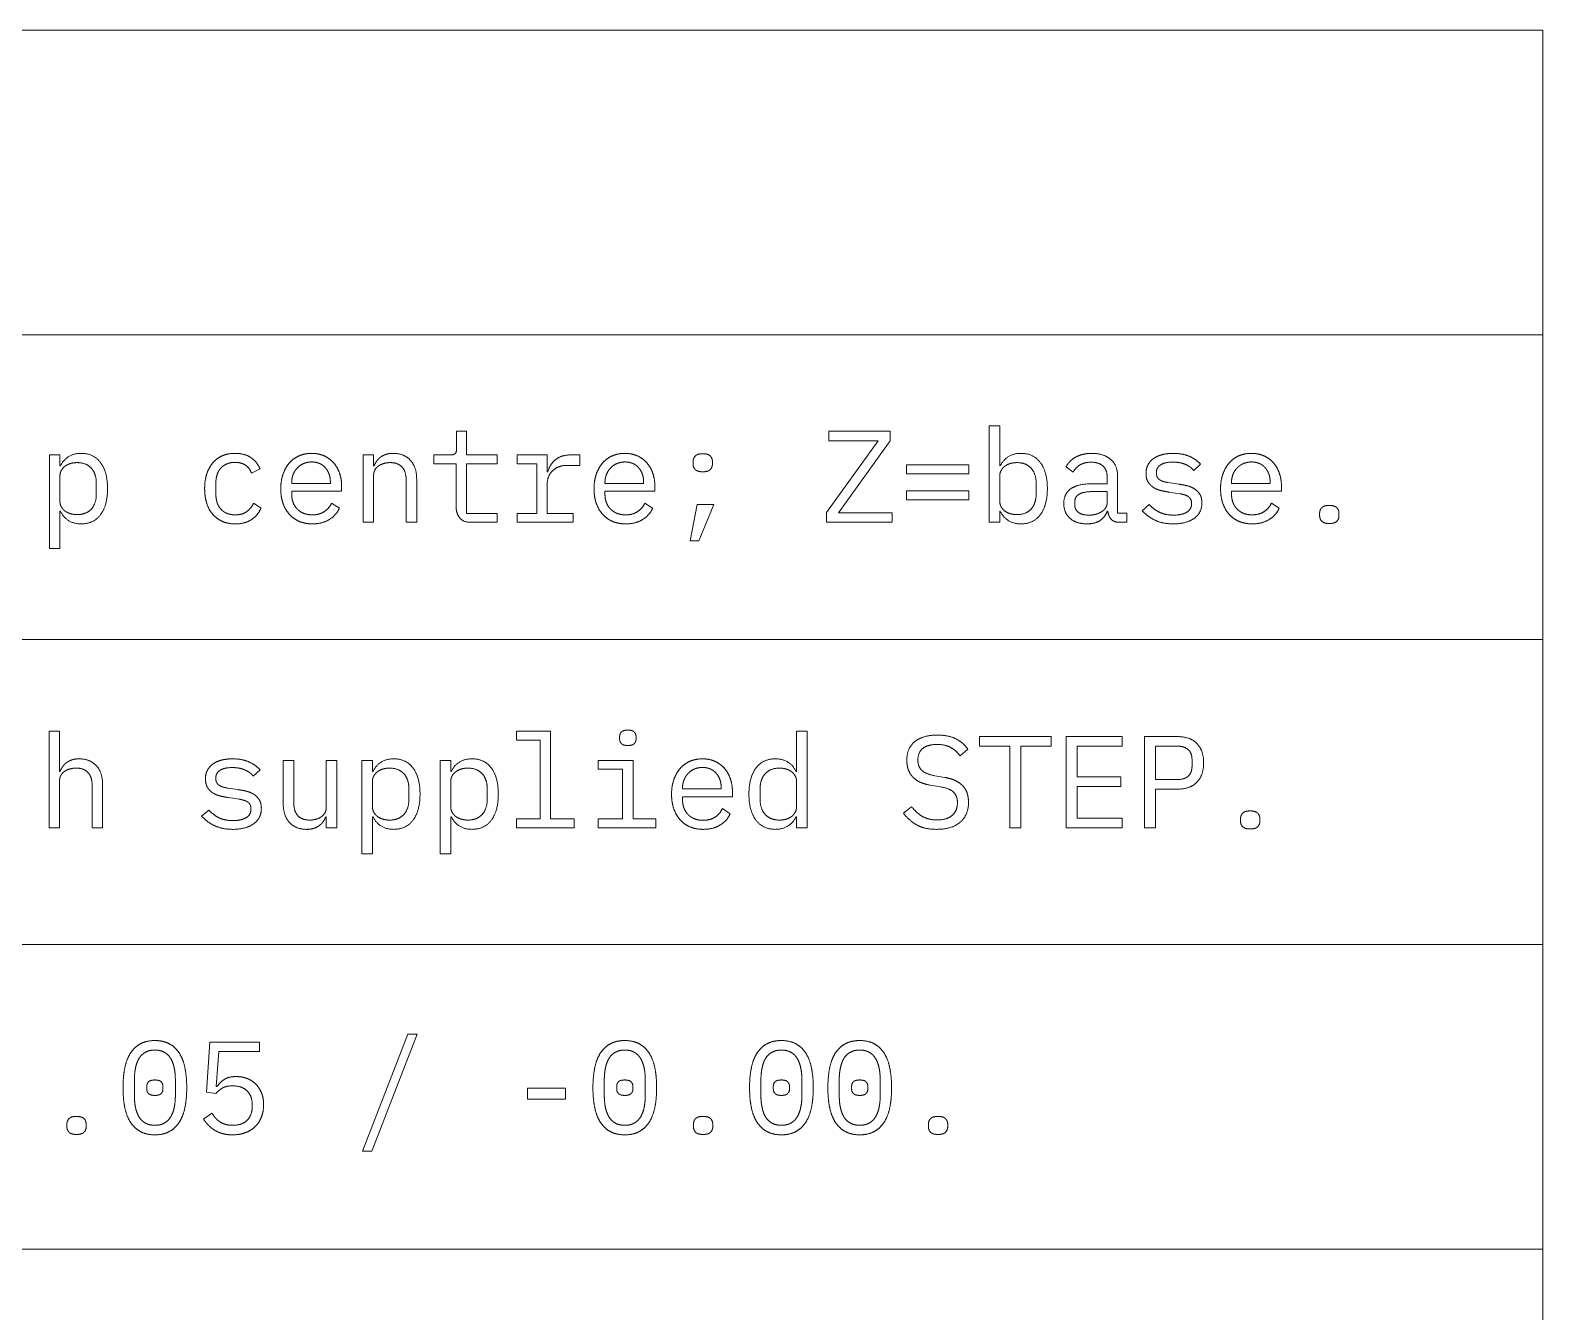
# Model space of a CAD drawing. Header units: millimetres. Extents: x 25 to 584, y 11 to 410.
# Drawn here: x 531.99 to 566.75, y 105.91 to 135.35 of the extents above; entities that cross this region are included whole.
import ezdxf

# ---------------------------------------------------------------- set-up
doc = ezdxf.new("R2010")
doc.units = ezdxf.units.MM
doc.layers.add('dims', color=7, linetype='Continuous', lineweight=5)

msp = doc.modelspace()

# ---------------------------------------------------------------- linework, layer by layer
at = {"layer": 'dims'}
for p, q in [((432.22, 135.35), (566.75, 135.35)), ((566.75, 30.35), (566.75, 135.35)), ((432.22, 128.35), (566.75, 128.35)), ((554.029, 126.266), (554.029, 124.046)), ((554.269, 126.266), (554.029, 126.266)), ((554.269, 125.342), (554.269, 126.266)), ((541.786, 126.14), (541.786, 125.735)), ((542.017, 126.14), (541.786, 126.14)), ((542.017, 125.594), (542.017, 126.14)), ((551.474, 125.921), (550.289, 124.271)), ((550.339, 126.14), (550.339, 125.921)), ((551.749, 126.14), (550.339, 126.14)), ((550.339, 125.921), (551.474, 125.921)), ((550.561, 124.265), (551.749, 125.915)), ((551.749, 125.915), (551.749, 126.14)), ((532.429, 125.594), (532.429, 123.446)), ((532.669, 125.594), (532.429, 125.594)), ((532.669, 125.342), (532.669, 125.594)), ((539.639, 125.594), (539.639, 124.046)), ((539.879, 125.594), (539.639, 125.594)), ((539.879, 125.342), (539.879, 125.594)), ((541.261, 125.594), (541.261, 125.39)), ((541.645, 125.594), (541.261, 125.594)), ((542.722, 125.594), (542.017, 125.594)), ((542.722, 125.39), (542.722, 125.594)), ((543.175, 125.594), (543.175, 125.39)), ((543.869, 125.594), (543.175, 125.594)), ((543.869, 125.204), (543.869, 125.594)), ((544.621, 125.594), (544.405, 125.594)), ((544.621, 125.354), (544.621, 125.594)), ((532.681, 125.342), (532.669, 125.342)), ((537.076, 125.171), (537.269, 125.273)), ((539.89, 125.342), (539.879, 125.342)), ((541.261, 125.39), (541.777, 125.39)), ((541.777, 125.39), (541.777, 124.4)), ((542.017, 125.39), (542.722, 125.39)), ((542.017, 124.25), (542.017, 125.39)), ((543.175, 125.39), (543.629, 125.39)), ((543.629, 125.39), (543.629, 124.25)), ((543.884, 125.204), (543.869, 125.204)), ((544.33, 125.354), (544.621, 125.354)), ((547.222, 125.441), (547.222, 125.387)), ((547.666, 125.387), (547.666, 125.441)), ((552.13, 125.366), (552.13, 125.162)), ((553.559, 125.366), (552.13, 125.366)), ((552.13, 125.162), (553.559, 125.162)), ((553.559, 125.162), (553.559, 125.366)), ((554.281, 125.342), (554.269, 125.342)), ((555.794, 125.318), (555.955, 125.198)), ((558.73, 125.234), (558.886, 125.381)), ((532.669, 124.541), (532.669, 125.099)), ((533.506, 124.952), (533.506, 124.688)), ((536.254, 124.688), (536.254, 124.952)), ((537.997, 124.94), (537.997, 124.961)), ((538.885, 124.94), (537.997, 124.94)), ((538.885, 124.973), (538.885, 124.94)), ((539.144, 124.76), (539.144, 124.874)), ((539.879, 124.046), (539.879, 125.12)), ((540.629, 124.997), (540.629, 124.046)), ((540.869, 124.046), (540.869, 125.039)), ((543.869, 124.25), (543.869, 124.919)), ((545.197, 124.94), (545.197, 124.961)), ((546.085, 124.94), (545.197, 124.94)), ((546.085, 124.973), (546.085, 124.94)), ((546.344, 124.76), (546.344, 124.874)), ((554.269, 124.541), (554.269, 125.099)), ((555.106, 124.952), (555.106, 124.688)), ((556.739, 124.931), (556.409, 124.931)), ((556.739, 125.084), (556.739, 124.931)), ((556.979, 124.256), (556.979, 125.108)), ((558.385, 124.922), (558.142, 124.958)), ((559.597, 124.94), (559.597, 124.961)), ((560.485, 124.94), (559.597, 124.94)), ((560.485, 124.973), (560.485, 124.94)), ((560.744, 124.76), (560.744, 124.874)), ((537.292, 124.37), (537.121, 124.487)), ((537.997, 124.76), (539.144, 124.76)), ((537.997, 124.688), (537.997, 124.76)), ((539.092, 124.367), (538.915, 124.487)), ((545.197, 124.76), (546.344, 124.76)), ((545.197, 124.688), (545.197, 124.76)), ((546.292, 124.367), (546.115, 124.487)), ((547.315, 124.454), (547.156, 123.623)), ((547.702, 124.454), (547.315, 124.454)), ((547.357, 123.623), (547.702, 124.454)), ((552.13, 124.766), (552.13, 124.562)), ((553.559, 124.766), (552.13, 124.766)), ((552.13, 124.562), (553.559, 124.562)), ((553.559, 124.562), (553.559, 124.766)), ((555.994, 124.454), (555.994, 124.517)), ((556.409, 124.751), (556.739, 124.751)), ((556.739, 124.751), (556.739, 124.496)), ((557.707, 124.454), (557.545, 124.313)), ((558.164, 124.739), (558.406, 124.703)), ((559.597, 124.76), (560.744, 124.76)), ((559.597, 124.688), (559.597, 124.76)), ((560.692, 124.367), (560.515, 124.487)), ((532.669, 124.298), (532.681, 124.298)), ((532.669, 123.446), (532.669, 124.298)), ((542.722, 124.25), (542.017, 124.25)), ((542.722, 124.046), (542.722, 124.25)), ((543.175, 124.25), (543.175, 124.046)), ((543.629, 124.25), (543.175, 124.25)), ((544.469, 124.25), (543.869, 124.25)), ((544.469, 124.046), (544.469, 124.25)), ((550.289, 124.271), (550.289, 124.046)), ((551.8, 124.265), (550.561, 124.265)), ((551.8, 124.046), (551.8, 124.265)), ((554.269, 124.298), (554.281, 124.298)), ((554.269, 124.046), (554.269, 124.298)), ((556.739, 124.298), (556.754, 124.298)), ((557.194, 124.256), (556.979, 124.256)), ((557.194, 124.046), (557.194, 124.256)), ((561.622, 124.253), (561.622, 124.199)), ((562.066, 124.199), (562.066, 124.253)), ((539.639, 124.046), (539.879, 124.046)), ((540.629, 124.046), (540.869, 124.046)), ((542.119, 124.046), (542.722, 124.046)), ((543.175, 124.046), (544.469, 124.046)), ((550.289, 124.046), (551.8, 124.046)), ((554.029, 124.046), (554.269, 124.046)), ((557.029, 124.046), (557.194, 124.046)), ((532.429, 123.446), (532.669, 123.446)), ((547.156, 123.623), (547.357, 123.623)), ((432.22, 121.35), (566.75, 121.35)), ((532.421, 119.248), (532.421, 117.028)), ((532.661, 119.248), (532.421, 119.248)), ((532.661, 118.324), (532.661, 119.248)), ((543.166, 119.248), (543.166, 119.044)), ((543.946, 119.248), (543.166, 119.248)), ((543.946, 117.232), (543.946, 119.248)), ((549.601, 119.248), (549.601, 118.324)), ((549.841, 119.248), (549.601, 119.248)), ((549.841, 117.028), (549.841, 119.248)), ((543.166, 119.044), (543.706, 119.044)), ((543.706, 119.044), (543.706, 117.232)), ((545.534, 119.119), (545.534, 119.071)), ((545.911, 119.071), (545.911, 119.119)), ((553.801, 119.122), (553.801, 118.903)), ((555.451, 119.122), (553.801, 119.122)), ((553.801, 118.903), (554.501, 118.903)), ((554.501, 118.903), (554.501, 117.028)), ((554.752, 118.903), (555.451, 118.903)), ((554.752, 117.028), (554.752, 118.903)), ((555.451, 118.903), (555.451, 119.122)), ((555.796, 119.122), (555.796, 117.028)), ((557.086, 119.122), (555.796, 119.122)), ((556.049, 118.903), (557.086, 118.903)), ((556.049, 118.198), (556.049, 118.903)), ((557.086, 118.903), (557.086, 119.122)), ((557.596, 119.122), (557.596, 117.028)), ((558.359, 119.122), (557.596, 119.122)), ((557.849, 118.135), (557.849, 118.903)), ((557.849, 118.903), (558.352, 118.903)), ((537.802, 118.576), (537.802, 117.583)), ((538.042, 118.576), (537.802, 118.576)), ((538.042, 117.625), (538.042, 118.576)), ((538.792, 118.576), (538.792, 117.502)), ((539.032, 118.576), (538.792, 118.576)), ((539.032, 117.028), (539.032, 118.576)), ((539.611, 118.576), (539.611, 116.428)), ((539.851, 118.576), (539.611, 118.576)), ((539.851, 118.324), (539.851, 118.576)), ((541.411, 118.576), (541.411, 116.428)), ((541.651, 118.576), (541.411, 118.576)), ((541.651, 118.324), (541.651, 118.576)), ((545.044, 118.576), (545.044, 118.372)), ((545.842, 118.576), (545.044, 118.576)), ((545.842, 117.232), (545.842, 118.576)), ((553.357, 118.684), (553.534, 118.837)), ((558.689, 118.597), (558.689, 118.441)), ((532.672, 118.324), (532.661, 118.324)), ((537.112, 118.216), (537.269, 118.363)), ((539.864, 118.324), (539.851, 118.324)), ((541.664, 118.324), (541.651, 118.324)), ((545.044, 118.372), (545.602, 118.372)), ((545.602, 118.372), (545.602, 117.232)), ((549.601, 118.324), (549.589, 118.324)), ((553.006, 118.186), (552.781, 118.225)), ((557.051, 118.198), (556.049, 118.198)), ((557.051, 117.979), (557.051, 118.198)), ((532.661, 117.028), (532.661, 118.102)), ((533.411, 117.979), (533.411, 117.028)), ((533.651, 117.028), (533.651, 118.021)), ((536.767, 117.904), (536.524, 117.94)), ((539.851, 117.523), (539.851, 118.081)), ((540.689, 117.934), (540.689, 117.67)), ((541.651, 117.523), (541.651, 118.081)), ((542.489, 117.934), (542.489, 117.67)), ((546.979, 117.922), (546.979, 117.943)), ((547.867, 117.922), (546.979, 117.922)), ((547.867, 117.955), (547.867, 117.922)), ((548.126, 117.742), (548.126, 117.856)), ((548.764, 117.67), (548.764, 117.934)), ((549.601, 118.081), (549.601, 117.523)), ((552.674, 118.006), (552.907, 117.967)), ((556.049, 117.979), (557.051, 117.979)), ((556.049, 117.247), (556.049, 117.979)), ((558.352, 118.135), (557.849, 118.135)), ((557.849, 117.916), (558.359, 117.916)), ((557.849, 117.028), (557.849, 117.916)), ((536.546, 117.721), (536.789, 117.685)), ((546.979, 117.742), (548.126, 117.742)), ((546.979, 117.67), (546.979, 117.742)), ((552.244, 117.511), (552.061, 117.361)), ((536.089, 117.436), (535.927, 117.295)), ((538.781, 117.28), (538.792, 117.28)), ((538.792, 117.28), (538.792, 117.028)), ((539.851, 117.28), (539.864, 117.28)), ((539.851, 116.428), (539.851, 117.28)), ((541.651, 117.28), (541.664, 117.28)), ((541.651, 116.428), (541.651, 117.28)), ((543.166, 117.232), (543.166, 117.028)), ((543.706, 117.232), (543.166, 117.232)), ((544.486, 117.232), (543.946, 117.232)), ((544.486, 117.028), (544.486, 117.232)), ((545.044, 117.232), (545.044, 117.028)), ((545.602, 117.232), (545.044, 117.232)), ((546.364, 117.232), (545.842, 117.232)), ((546.364, 117.028), (546.364, 117.232)), ((548.074, 117.349), (547.897, 117.469)), ((549.589, 117.28), (549.601, 117.28)), ((549.601, 117.28), (549.601, 117.028)), ((557.086, 117.247), (556.049, 117.247)), ((557.086, 117.028), (557.086, 117.247)), ((559.804, 117.235), (559.804, 117.181)), ((560.249, 117.181), (560.249, 117.235)), ((532.421, 117.028), (532.661, 117.028)), ((533.411, 117.028), (533.651, 117.028)), ((538.792, 117.028), (539.032, 117.028)), ((543.166, 117.028), (544.486, 117.028)), ((545.044, 117.028), (546.364, 117.028)), ((549.601, 117.028), (549.841, 117.028)), ((554.501, 117.028), (554.752, 117.028)), ((555.796, 117.028), (557.086, 117.028)), ((557.596, 117.028), (557.849, 117.028)), ((539.611, 116.428), (539.851, 116.428)), ((541.411, 116.428), (541.651, 116.428)), ((432.22, 114.35), (566.75, 114.35)), ((540.666, 112.29), (539.622, 109.596)), ((539.838, 109.596), (540.882, 112.29)), ((540.882, 112.29), (540.666, 112.29)), ((536.115, 112.104), (536.04, 110.952)), ((537.255, 112.104), (536.115, 112.104)), ((537.255, 111.885), (537.255, 112.104)), ((536.259, 111.084), (536.319, 111.885)), ((536.319, 111.885), (537.255, 111.885)), ((534.381, 110.886), (534.381, 111.228)), ((534.666, 111.09), (534.666, 111.024)), ((535.038, 111.024), (535.038, 111.09)), ((535.323, 111.228), (535.323, 110.886)), ((536.04, 110.952), (536.253, 110.922)), ((536.28, 111.084), (536.259, 111.084)), ((543.417, 111.048), (543.417, 110.796)), ((544.287, 111.048), (543.417, 111.048)), ((544.287, 110.796), (544.287, 111.048)), ((545.181, 110.886), (545.181, 111.228)), ((545.466, 111.09), (545.466, 111.024)), ((545.838, 111.024), (545.838, 111.09)), ((546.123, 111.228), (546.123, 110.886)), ((548.781, 110.886), (548.781, 111.228)), ((549.066, 111.09), (549.066, 111.024)), ((549.438, 111.024), (549.438, 111.09)), ((549.723, 111.228), (549.723, 110.886)), ((550.581, 110.886), (550.581, 111.228)), ((550.866, 111.09), (550.866, 111.024)), ((551.238, 111.024), (551.238, 111.09)), ((551.523, 111.228), (551.523, 110.886)), ((537.09, 110.658), (537.09, 110.634)), ((543.417, 110.796), (544.287, 110.796)), ((532.83, 110.217), (532.83, 110.163)), ((533.274, 110.163), (533.274, 110.217)), ((536.16, 110.475), (535.971, 110.331)), ((547.23, 110.217), (547.23, 110.163)), ((547.674, 110.163), (547.674, 110.217)), ((552.63, 110.217), (552.63, 110.163)), ((553.074, 110.163), (553.074, 110.217)), ((539.622, 109.596), (539.838, 109.596)), ((432.22, 107.35), (566.75, 107.35))]:
    msp.add_line(p, q, dxfattribs=at)
for points in [[(532.681, 125.342), (532.831, 125.63), (533.159, 125.63)], [(533.159, 125.63), (533.444, 125.63), (533.604, 125.417)], [(536.182, 125.409), (536.272, 125.516), (536.401, 125.573)], [(536.401, 125.573), (536.53, 125.63), (536.695, 125.63)], [(536.695, 125.63), (536.92, 125.63), (537.061, 125.531)], [(537.061, 125.531), (537.202, 125.432), (537.269, 125.273)], [(537.943, 125.409), (538.036, 125.516), (538.167, 125.573)], [(538.167, 125.573), (538.297, 125.63), (538.456, 125.63)], [(538.456, 125.63), (538.612, 125.63), (538.74, 125.573)], [(538.74, 125.573), (538.867, 125.516), (538.957, 125.415)], [(539.95, 125.451), (539.986, 125.504), (540.039, 125.543)], [(540.039, 125.543), (540.091, 125.582), (540.163, 125.606)], [(540.163, 125.606), (540.235, 125.63), (540.331, 125.63)], [(540.331, 125.63), (540.574, 125.63), (540.721, 125.475)], [(541.645, 125.594), (541.724, 125.594), (541.755, 125.625)], [(541.755, 125.625), (541.786, 125.657), (541.786, 125.735)], [(544.065, 125.49), (544.199, 125.594), (544.405, 125.594)], [(545.143, 125.409), (545.236, 125.516), (545.367, 125.573)], [(545.367, 125.573), (545.497, 125.63), (545.656, 125.63)], [(545.656, 125.63), (545.812, 125.63), (545.94, 125.573)], [(545.94, 125.573), (546.067, 125.516), (546.157, 125.415)], [(547.222, 125.441), (547.222, 125.519), (547.272, 125.57)], [(547.272, 125.57), (547.321, 125.621), (547.444, 125.621)], [(547.444, 125.621), (547.567, 125.621), (547.617, 125.57)], [(547.617, 125.57), (547.666, 125.519), (547.666, 125.441)], [(554.281, 125.342), (554.431, 125.63), (554.759, 125.63)], [(554.759, 125.63), (555.044, 125.63), (555.204, 125.417)], [(555.874, 125.435), (555.925, 125.492), (556, 125.535)], [(556, 125.535), (556.075, 125.579), (556.171, 125.604)], [(556.171, 125.604), (556.267, 125.63), (556.384, 125.63)], [(556.384, 125.63), (556.657, 125.63), (556.818, 125.492)], [(556.818, 125.492), (556.979, 125.354), (556.979, 125.108)], [(557.679, 125.37), (557.725, 125.456), (557.809, 125.514)], [(557.809, 125.514), (557.894, 125.573), (558.007, 125.601)], [(558.007, 125.601), (558.121, 125.63), (558.256, 125.63)], [(558.256, 125.63), (558.466, 125.63), (558.621, 125.564)], [(558.621, 125.564), (558.775, 125.498), (558.886, 125.381)], [(559.543, 125.409), (559.636, 125.516), (559.767, 125.573)], [(559.767, 125.573), (559.897, 125.63), (560.056, 125.63)], [(560.056, 125.63), (560.212, 125.63), (560.34, 125.573)], [(560.34, 125.573), (560.467, 125.516), (560.557, 125.415)], [(532.701, 125.235), (532.669, 125.177), (532.669, 125.099)], [(532.786, 125.334), (532.732, 125.294), (532.701, 125.235)], [(532.912, 125.396), (532.84, 125.375), (532.786, 125.334)], [(533.065, 125.417), (532.984, 125.417), (532.912, 125.396)], [(533.391, 125.289), (533.275, 125.417), (533.065, 125.417)], [(533.506, 124.952), (533.506, 125.162), (533.391, 125.289)], [(533.604, 125.417), (533.764, 125.204), (533.764, 124.82)], [(535.996, 124.82), (535.996, 125.003), (536.044, 125.153)], [(536.044, 125.153), (536.092, 125.303), (536.182, 125.409)], [(536.368, 125.291), (536.311, 125.228), (536.283, 125.141)], [(536.508, 125.388), (536.425, 125.354), (536.368, 125.291)], [(536.695, 125.423), (536.59, 125.423), (536.508, 125.388)], [(536.937, 125.357), (536.839, 125.423), (536.695, 125.423)], [(537.076, 125.171), (537.034, 125.291), (536.937, 125.357)], [(537.745, 124.817), (537.745, 125.003), (537.798, 125.153)], [(537.798, 125.153), (537.85, 125.303), (537.943, 125.409)], [(538.032, 125.148), (537.997, 125.063), (537.997, 124.961)], [(538.128, 125.297), (538.066, 125.234), (538.032, 125.148)], [(538.273, 125.396), (538.189, 125.36), (538.128, 125.297)], [(538.456, 125.432), (538.357, 125.432), (538.273, 125.396)], [(538.632, 125.399), (538.552, 125.432), (538.456, 125.432)], [(538.767, 125.304), (538.711, 125.366), (538.632, 125.399)], [(538.854, 125.159), (538.822, 125.243), (538.767, 125.304)], [(538.885, 124.973), (538.885, 125.075), (538.854, 125.159)], [(538.957, 125.415), (539.047, 125.315), (539.095, 125.177)], [(539.095, 125.177), (539.144, 125.039), (539.144, 124.874)], [(539.911, 125.252), (539.879, 125.195), (539.879, 125.12)], [(539.89, 125.342), (539.914, 125.399), (539.95, 125.451)], [(539.998, 125.345), (539.944, 125.309), (539.911, 125.252)], [(540.121, 125.399), (540.052, 125.381), (539.998, 125.345)], [(540.262, 125.417), (540.19, 125.417), (540.121, 125.399)], [(540.535, 125.313), (540.442, 125.417), (540.262, 125.417)], [(540.629, 124.997), (540.629, 125.21), (540.535, 125.313)], [(540.721, 125.475), (540.869, 125.321), (540.869, 125.039)], [(543.996, 125.234), (543.869, 125.114), (543.869, 124.919)], [(543.884, 125.204), (543.931, 125.387), (544.065, 125.49)], [(544.33, 125.354), (544.124, 125.354), (543.996, 125.234)], [(544.945, 124.817), (544.945, 125.003), (544.998, 125.153)], [(544.998, 125.153), (545.05, 125.303), (545.143, 125.409)], [(545.232, 125.148), (545.197, 125.063), (545.197, 124.961)], [(545.328, 125.297), (545.266, 125.234), (545.232, 125.148)], [(545.473, 125.396), (545.389, 125.36), (545.328, 125.297)], [(545.656, 125.432), (545.557, 125.432), (545.473, 125.396)], [(545.832, 125.399), (545.752, 125.432), (545.656, 125.432)], [(545.967, 125.304), (545.911, 125.366), (545.832, 125.399)], [(546.054, 125.159), (546.022, 125.243), (545.967, 125.304)], [(546.085, 124.973), (546.085, 125.075), (546.054, 125.159)], [(546.157, 125.415), (546.247, 125.315), (546.295, 125.177)], [(546.295, 125.177), (546.344, 125.039), (546.344, 124.874)], [(547.272, 125.258), (547.222, 125.309), (547.222, 125.387)], [(547.444, 125.207), (547.321, 125.207), (547.272, 125.258)], [(547.617, 125.258), (547.567, 125.207), (547.444, 125.207)], [(547.666, 125.387), (547.666, 125.309), (547.617, 125.258)], [(554.301, 125.235), (554.269, 125.177), (554.269, 125.099)], [(554.386, 125.334), (554.332, 125.294), (554.301, 125.235)], [(554.512, 125.396), (554.44, 125.375), (554.386, 125.334)], [(554.665, 125.417), (554.584, 125.417), (554.512, 125.396)], [(554.991, 125.289), (554.875, 125.417), (554.665, 125.417)], [(555.106, 124.952), (555.106, 125.162), (554.991, 125.289)], [(555.204, 125.417), (555.364, 125.204), (555.364, 124.82)], [(555.794, 125.318), (555.824, 125.378), (555.874, 125.435)], [(556.114, 125.364), (556.015, 125.303), (555.955, 125.198)], [(556.369, 125.426), (556.214, 125.426), (556.114, 125.364)], [(556.642, 125.34), (556.546, 125.426), (556.369, 125.426)], [(556.739, 125.084), (556.739, 125.255), (556.642, 125.34)], [(557.632, 125.168), (557.632, 125.285), (557.679, 125.37)], [(557.685, 124.964), (557.632, 125.042), (557.632, 125.168)], [(557.967, 125.366), (557.869, 125.303), (557.869, 125.183)], [(557.869, 125.183), (557.869, 125.123), (557.892, 125.082)], [(558.247, 125.429), (558.064, 125.429), (557.967, 125.366)], [(558.427, 125.411), (558.349, 125.429), (558.247, 125.429)], [(558.564, 125.364), (558.505, 125.393), (558.427, 125.411)], [(558.663, 125.301), (558.622, 125.336), (558.564, 125.364)], [(558.73, 125.234), (558.704, 125.267), (558.663, 125.301)], [(559.345, 124.817), (559.345, 125.003), (559.398, 125.153)], [(559.398, 125.153), (559.45, 125.303), (559.543, 125.409)], [(559.632, 125.148), (559.597, 125.063), (559.597, 124.961)], [(559.728, 125.297), (559.666, 125.234), (559.632, 125.148)], [(559.873, 125.396), (559.789, 125.36), (559.728, 125.297)], [(560.056, 125.432), (559.957, 125.432), (559.873, 125.396)], [(560.232, 125.399), (560.152, 125.432), (560.056, 125.432)], [(560.367, 125.304), (560.311, 125.366), (560.232, 125.399)], [(560.454, 125.159), (560.422, 125.243), (560.367, 125.304)], [(560.485, 124.973), (560.485, 125.075), (560.454, 125.159)], [(560.557, 125.415), (560.647, 125.315), (560.695, 125.177)], [(560.695, 125.177), (560.744, 125.039), (560.744, 124.874)], [(533.764, 124.82), (533.764, 124.436), (533.604, 124.223)], [(536.043, 124.487), (535.996, 124.637), (535.996, 124.82)], [(536.283, 125.141), (536.254, 125.054), (536.254, 124.952)], [(537.796, 124.485), (537.745, 124.634), (537.745, 124.817)], [(544.996, 124.485), (544.945, 124.634), (544.945, 124.817)], [(555.364, 124.82), (555.364, 124.436), (555.204, 124.223)], [(555.742, 124.481), (555.742, 124.697), (555.9, 124.814)], [(555.9, 124.814), (556.057, 124.931), (556.409, 124.931)], [(557.815, 124.839), (557.737, 124.886), (557.685, 124.964)], [(557.988, 124.772), (557.894, 124.793), (557.815, 124.839)], [(557.892, 125.082), (557.914, 125.042), (557.953, 125.018)], [(557.953, 125.018), (557.992, 124.994), (558.042, 124.98)], [(558.042, 124.98), (558.091, 124.967), (558.142, 124.958)], [(558.385, 124.922), (558.469, 124.91), (558.562, 124.889)], [(558.562, 124.889), (558.655, 124.868), (558.733, 124.821)], [(558.733, 124.821), (558.811, 124.775), (558.864, 124.697)], [(559.396, 124.485), (559.345, 124.634), (559.345, 124.817)], [(532.669, 124.541), (532.669, 124.463), (532.701, 124.404)], [(533.391, 124.35), (533.506, 124.478), (533.506, 124.688)], [(536.179, 124.232), (536.089, 124.337), (536.043, 124.487)], [(536.254, 124.688), (536.254, 124.586), (536.283, 124.499)], [(536.283, 124.499), (536.311, 124.412), (536.368, 124.349)], [(536.959, 124.289), (537.061, 124.361), (537.121, 124.487)], [(537.942, 124.23), (537.847, 124.337), (537.796, 124.485)], [(537.997, 124.688), (537.997, 124.586), (538.03, 124.499)], [(538.03, 124.499), (538.064, 124.412), (538.125, 124.349)], [(538.741, 124.289), (538.855, 124.361), (538.915, 124.487)], [(545.142, 124.23), (545.047, 124.337), (544.996, 124.485)], [(545.197, 124.688), (545.197, 124.586), (545.23, 124.499)], [(545.23, 124.499), (545.264, 124.412), (545.325, 124.349)], [(545.941, 124.289), (546.055, 124.361), (546.115, 124.487)], [(554.269, 124.541), (554.269, 124.463), (554.301, 124.404)], [(554.991, 124.35), (555.106, 124.478), (555.106, 124.688)], [(555.886, 124.136), (555.742, 124.262), (555.742, 124.481)], [(556.093, 124.691), (555.994, 124.631), (555.994, 124.517)], [(555.994, 124.454), (555.994, 124.334), (556.08, 124.272)], [(556.409, 124.751), (556.192, 124.751), (556.093, 124.691)], [(556.707, 124.383), (556.739, 124.436), (556.739, 124.496)], [(557.707, 124.454), (557.819, 124.337), (557.95, 124.274)], [(558.164, 124.739), (558.082, 124.751), (557.988, 124.772)], [(558.508, 124.68), (558.46, 124.694), (558.406, 124.703)], [(558.595, 124.643), (558.556, 124.667), (558.508, 124.68)], [(558.564, 124.275), (558.679, 124.34), (558.679, 124.478)], [(558.657, 124.578), (558.634, 124.619), (558.595, 124.643)], [(558.679, 124.478), (558.679, 124.538), (558.657, 124.578)], [(558.916, 124.493), (558.916, 124.262), (558.738, 124.136)], [(558.864, 124.697), (558.916, 124.619), (558.916, 124.493)], [(559.542, 124.23), (559.447, 124.337), (559.396, 124.485)], [(559.597, 124.688), (559.597, 124.586), (559.63, 124.499)], [(559.63, 124.499), (559.664, 124.412), (559.725, 124.349)], [(560.341, 124.289), (560.455, 124.361), (560.515, 124.487)], [(533.159, 124.01), (532.831, 124.01), (532.681, 124.298)], [(532.701, 124.404), (532.732, 124.346), (532.786, 124.305)], [(532.786, 124.305), (532.84, 124.265), (532.912, 124.244)], [(532.912, 124.244), (532.984, 124.223), (533.065, 124.223)], [(533.065, 124.223), (533.275, 124.223), (533.391, 124.35)], [(533.604, 124.223), (533.444, 124.01), (533.159, 124.01)], [(536.4, 124.068), (536.269, 124.127), (536.179, 124.232)], [(536.368, 124.349), (536.425, 124.286), (536.509, 124.251)], [(536.509, 124.251), (536.594, 124.217), (536.701, 124.217)], [(537.078, 124.112), (536.932, 124.01), (536.699, 124.01)], [(536.701, 124.217), (536.857, 124.217), (536.959, 124.289)], [(537.292, 124.37), (537.224, 124.214), (537.078, 124.112)], [(538.17, 124.067), (538.036, 124.124), (537.942, 124.23)], [(538.125, 124.349), (538.186, 124.286), (538.275, 124.251)], [(538.275, 124.251), (538.364, 124.217), (538.471, 124.217)], [(538.471, 124.217), (538.627, 124.217), (538.741, 124.289)], [(538.863, 124.11), (538.702, 124.01), (538.471, 124.01)], [(539.092, 124.367), (539.024, 124.211), (538.863, 124.11)], [(541.86, 124.145), (541.777, 124.244), (541.777, 124.4)], [(542.119, 124.046), (541.942, 124.046), (541.86, 124.145)], [(545.37, 124.067), (545.236, 124.124), (545.142, 124.23)], [(545.325, 124.349), (545.386, 124.286), (545.475, 124.251)], [(545.475, 124.251), (545.564, 124.217), (545.671, 124.217)], [(545.671, 124.217), (545.827, 124.217), (545.941, 124.289)], [(546.063, 124.11), (545.902, 124.01), (545.671, 124.01)], [(546.292, 124.367), (546.224, 124.211), (546.063, 124.11)], [(554.759, 124.01), (554.431, 124.01), (554.281, 124.298)], [(554.301, 124.404), (554.332, 124.346), (554.386, 124.305)], [(554.386, 124.305), (554.44, 124.265), (554.512, 124.244)], [(554.512, 124.244), (554.584, 124.223), (554.665, 124.223)], [(554.665, 124.223), (554.875, 124.223), (554.991, 124.35)], [(555.204, 124.223), (555.044, 124.01), (554.759, 124.01)], [(556.274, 124.01), (556.03, 124.01), (555.886, 124.136)], [(556.08, 124.272), (556.165, 124.211), (556.315, 124.211)], [(556.315, 124.211), (556.409, 124.211), (556.485, 124.233)], [(556.485, 124.233), (556.561, 124.256), (556.618, 124.293)], [(556.739, 124.298), (556.687, 124.163), (556.575, 124.086)], [(556.618, 124.293), (556.675, 124.331), (556.707, 124.383)], [(556.829, 124.118), (556.769, 124.19), (556.754, 124.298)], [(557.029, 124.046), (556.889, 124.046), (556.829, 124.118)], [(557.844, 124.092), (557.669, 124.175), (557.545, 124.313)], [(557.95, 124.274), (558.082, 124.211), (558.269, 124.211)], [(558.738, 124.136), (558.559, 124.01), (558.262, 124.01)], [(558.269, 124.211), (558.449, 124.211), (558.564, 124.275)], [(559.77, 124.067), (559.636, 124.124), (559.542, 124.23)], [(559.725, 124.349), (559.786, 124.286), (559.875, 124.251)], [(559.875, 124.251), (559.964, 124.217), (560.071, 124.217)], [(560.071, 124.217), (560.227, 124.217), (560.341, 124.289)], [(560.463, 124.11), (560.302, 124.01), (560.071, 124.01)], [(560.692, 124.367), (560.624, 124.211), (560.463, 124.11)], [(561.622, 124.253), (561.622, 124.331), (561.672, 124.382)], [(561.672, 124.07), (561.622, 124.121), (561.622, 124.199)], [(561.672, 124.382), (561.721, 124.433), (561.844, 124.433)], [(561.844, 124.433), (561.967, 124.433), (562.017, 124.382)], [(562.017, 124.382), (562.066, 124.331), (562.066, 124.253)], [(562.066, 124.199), (562.066, 124.121), (562.017, 124.07)], [(536.699, 124.01), (536.53, 124.01), (536.4, 124.068)], [(538.471, 124.01), (538.304, 124.01), (538.17, 124.067)], [(545.671, 124.01), (545.504, 124.01), (545.37, 124.067)], [(556.575, 124.086), (556.462, 124.01), (556.274, 124.01)], [(558.262, 124.01), (558.019, 124.01), (557.844, 124.092)], [(560.071, 124.01), (559.904, 124.01), (559.77, 124.067)], [(561.844, 124.019), (561.721, 124.019), (561.672, 124.07)], [(562.017, 124.07), (561.967, 124.019), (561.844, 124.019)], [(545.575, 119.229), (545.617, 119.272), (545.722, 119.272)], [(545.722, 119.272), (545.827, 119.272), (545.869, 119.229)], [(545.534, 119.119), (545.534, 119.185), (545.575, 119.229)], [(545.575, 118.961), (545.534, 119.005), (545.534, 119.071)], [(545.722, 118.918), (545.617, 118.918), (545.575, 118.961)], [(545.869, 118.961), (545.827, 118.918), (545.722, 118.918)], [(545.869, 119.229), (545.911, 119.185), (545.911, 119.119)], [(545.911, 119.071), (545.911, 119.005), (545.869, 118.961)], [(552.134, 118.576), (552.134, 118.864), (552.322, 119.011)], [(552.322, 119.011), (552.511, 119.158), (552.832, 119.158)], [(552.829, 118.942), (552.616, 118.942), (552.502, 118.852)], [(553.147, 118.87), (553.024, 118.942), (552.829, 118.942)], [(552.832, 119.158), (553.084, 119.158), (553.257, 119.074)], [(553.257, 119.074), (553.429, 118.99), (553.534, 118.837)], [(558.6, 118.823), (558.511, 118.903), (558.352, 118.903)], [(558.359, 119.122), (558.649, 119.122), (558.802, 118.963)], [(558.802, 118.963), (558.956, 118.804), (558.956, 118.519)], [(532.821, 118.525), (532.874, 118.564), (532.945, 118.588)], [(532.945, 118.588), (533.017, 118.612), (533.114, 118.612)], [(533.114, 118.612), (533.356, 118.612), (533.504, 118.457)], [(536.191, 118.496), (536.276, 118.555), (536.39, 118.584)], [(536.39, 118.584), (536.504, 118.612), (536.639, 118.612)], [(536.639, 118.612), (536.849, 118.612), (537.003, 118.546)], [(537.003, 118.546), (537.157, 118.48), (537.269, 118.363)], [(539.864, 118.324), (540.014, 118.612), (540.341, 118.612)], [(540.341, 118.612), (540.626, 118.612), (540.786, 118.399)], [(541.664, 118.324), (541.814, 118.612), (542.141, 118.612)], [(542.141, 118.612), (542.426, 118.612), (542.586, 118.399)], [(546.925, 118.391), (547.019, 118.498), (547.149, 118.555)], [(547.149, 118.555), (547.279, 118.612), (547.439, 118.612)], [(547.439, 118.612), (547.594, 118.612), (547.722, 118.555)], [(547.722, 118.555), (547.849, 118.498), (547.939, 118.397)], [(548.667, 118.399), (548.827, 118.612), (549.112, 118.612)], [(549.112, 118.612), (549.439, 118.612), (549.589, 118.324)], [(552.16, 118.385), (552.134, 118.477), (552.134, 118.576)], [(552.502, 118.852), (552.389, 118.762), (552.389, 118.582)], [(552.389, 118.582), (552.389, 118.441), (552.474, 118.352)], [(553.357, 118.684), (553.271, 118.798), (553.147, 118.87)], [(558.689, 118.597), (558.689, 118.744), (558.6, 118.823)], [(532.694, 118.234), (532.661, 118.177), (532.661, 118.102)], [(532.672, 118.324), (532.696, 118.381), (532.732, 118.433)], [(532.78, 118.327), (532.726, 118.291), (532.694, 118.234)], [(532.732, 118.433), (532.769, 118.486), (532.821, 118.525)], [(532.903, 118.381), (532.834, 118.363), (532.78, 118.327)], [(533.044, 118.399), (532.972, 118.399), (532.903, 118.381)], [(533.317, 118.295), (533.224, 118.399), (533.044, 118.399)], [(533.411, 117.979), (533.411, 118.192), (533.317, 118.295)], [(533.504, 118.457), (533.651, 118.303), (533.651, 118.021)], [(536.014, 118.15), (536.014, 118.267), (536.061, 118.352)], [(536.061, 118.352), (536.107, 118.438), (536.191, 118.496)], [(536.349, 118.348), (536.251, 118.285), (536.251, 118.165)], [(536.629, 118.411), (536.446, 118.411), (536.349, 118.348)], [(536.809, 118.393), (536.731, 118.411), (536.629, 118.411)], [(536.946, 118.346), (536.887, 118.375), (536.809, 118.393)], [(537.045, 118.283), (537.004, 118.318), (536.946, 118.346)], [(537.112, 118.216), (537.086, 118.249), (537.045, 118.283)], [(539.883, 118.217), (539.851, 118.159), (539.851, 118.081)], [(539.968, 118.316), (539.914, 118.276), (539.883, 118.217)], [(540.094, 118.378), (540.022, 118.357), (539.968, 118.316)], [(540.247, 118.399), (540.166, 118.399), (540.094, 118.378)], [(540.573, 118.271), (540.457, 118.399), (540.247, 118.399)], [(540.689, 117.934), (540.689, 118.144), (540.573, 118.271)], [(540.786, 118.399), (540.946, 118.186), (540.946, 117.802)], [(541.683, 118.217), (541.651, 118.159), (541.651, 118.081)], [(541.768, 118.316), (541.714, 118.276), (541.683, 118.217)], [(541.894, 118.378), (541.822, 118.357), (541.768, 118.316)], [(542.047, 118.399), (541.966, 118.399), (541.894, 118.378)], [(542.373, 118.271), (542.257, 118.399), (542.047, 118.399)], [(542.489, 117.934), (542.489, 118.144), (542.373, 118.271)], [(542.586, 118.399), (542.746, 118.186), (542.746, 117.802)], [(546.78, 118.135), (546.832, 118.285), (546.925, 118.391)], [(547.11, 118.279), (547.049, 118.216), (547.014, 118.13)], [(547.255, 118.378), (547.171, 118.342), (547.11, 118.279)], [(547.439, 118.414), (547.339, 118.414), (547.255, 118.378)], [(547.614, 118.381), (547.534, 118.414), (547.439, 118.414)], [(547.749, 118.286), (547.694, 118.348), (547.614, 118.381)], [(547.836, 118.141), (547.804, 118.225), (547.749, 118.286)], [(547.939, 118.397), (548.029, 118.297), (548.077, 118.159)], [(548.506, 117.802), (548.506, 118.186), (548.667, 118.399)], [(548.88, 118.271), (548.764, 118.144), (548.764, 117.934)], [(549.206, 118.399), (548.996, 118.399), (548.88, 118.271)], [(549.359, 118.378), (549.286, 118.399), (549.206, 118.399)], [(549.485, 118.316), (549.431, 118.357), (549.359, 118.378)], [(549.57, 118.217), (549.539, 118.276), (549.485, 118.316)], [(549.601, 118.081), (549.601, 118.159), (549.57, 118.217)], [(552.25, 118.217), (552.187, 118.294), (552.16, 118.385)], [(552.417, 118.087), (552.314, 118.141), (552.25, 118.217)], [(552.474, 118.352), (552.559, 118.264), (552.781, 118.225)], [(558.352, 118.135), (558.511, 118.135), (558.6, 118.214)], [(558.6, 118.214), (558.689, 118.294), (558.689, 118.441)], [(558.956, 118.519), (558.956, 118.234), (558.802, 118.075)], [(536.067, 117.946), (536.014, 118.024), (536.014, 118.15)], [(536.197, 117.821), (536.119, 117.868), (536.067, 117.946)], [(536.251, 118.165), (536.251, 118.105), (536.274, 118.064)], [(536.274, 118.064), (536.296, 118.024), (536.335, 118)], [(536.335, 118), (536.374, 117.976), (536.424, 117.962)], [(536.424, 117.962), (536.474, 117.949), (536.524, 117.94)], [(536.767, 117.904), (536.851, 117.892), (536.944, 117.871)], [(536.944, 117.871), (537.037, 117.85), (537.115, 117.804)], [(546.727, 117.799), (546.727, 117.985), (546.78, 118.135)], [(547.014, 118.13), (546.979, 118.045), (546.979, 117.943)], [(547.867, 117.955), (547.867, 118.057), (547.836, 118.141)], [(548.077, 118.159), (548.126, 118.021), (548.126, 117.856)], [(552.674, 118.006), (552.521, 118.033), (552.417, 118.087)], [(553.21, 117.845), (553.124, 117.931), (552.907, 117.967)], [(553.006, 118.186), (553.159, 118.159), (553.264, 118.105)], [(553.297, 117.607), (553.297, 117.76), (553.21, 117.845)], [(553.264, 118.105), (553.369, 118.051), (553.434, 117.976)], [(553.434, 117.976), (553.499, 117.901), (553.525, 117.808)], [(558.802, 118.075), (558.649, 117.916), (558.359, 117.916)], [(536.37, 117.754), (536.276, 117.775), (536.197, 117.821)], [(536.546, 117.721), (536.464, 117.733), (536.37, 117.754)], [(536.89, 117.662), (536.842, 117.676), (536.789, 117.685)], [(536.977, 117.625), (536.939, 117.649), (536.89, 117.662)], [(537.039, 117.56), (537.016, 117.601), (536.977, 117.625)], [(537.061, 117.46), (537.061, 117.52), (537.039, 117.56)], [(537.115, 117.804), (537.194, 117.757), (537.246, 117.679)], [(537.246, 117.679), (537.299, 117.601), (537.299, 117.475)], [(537.949, 117.146), (537.802, 117.301), (537.802, 117.583)], [(538.042, 117.625), (538.042, 117.412), (538.135, 117.309)], [(538.759, 117.368), (538.792, 117.424), (538.792, 117.502)], [(539.851, 117.523), (539.851, 117.445), (539.883, 117.386)], [(540.573, 117.332), (540.689, 117.46), (540.689, 117.67)], [(540.946, 117.802), (540.946, 117.418), (540.786, 117.205)], [(541.651, 117.523), (541.651, 117.445), (541.683, 117.386)], [(542.373, 117.332), (542.489, 117.46), (542.489, 117.67)], [(542.746, 117.802), (542.746, 117.418), (542.586, 117.205)], [(546.778, 117.467), (546.727, 117.616), (546.727, 117.799)], [(546.979, 117.67), (546.979, 117.568), (547.012, 117.481)], [(548.667, 117.205), (548.506, 117.418), (548.506, 117.802)], [(548.764, 117.67), (548.764, 117.46), (548.88, 117.332)], [(549.57, 117.386), (549.601, 117.445), (549.601, 117.523)], [(552.244, 117.511), (552.367, 117.358), (552.504, 117.283)], [(553.177, 117.313), (553.297, 117.418), (553.297, 117.607)], [(553.552, 117.613), (553.552, 117.322), (553.362, 117.157)], [(553.525, 117.808), (553.552, 117.715), (553.552, 117.613)], [(536.226, 117.075), (536.051, 117.157), (535.927, 117.295)], [(536.089, 117.436), (536.201, 117.319), (536.332, 117.256)], [(536.332, 117.256), (536.464, 117.193), (536.651, 117.193)], [(536.651, 117.193), (536.831, 117.193), (536.946, 117.257)], [(536.946, 117.257), (537.061, 117.322), (537.061, 117.46)], [(537.299, 117.475), (537.299, 117.244), (537.12, 117.118)], [(538.135, 117.309), (538.229, 117.205), (538.409, 117.205)], [(538.409, 117.205), (538.481, 117.205), (538.55, 117.223)], [(538.55, 117.223), (538.619, 117.241), (538.672, 117.277)], [(538.72, 117.17), (538.684, 117.118), (538.632, 117.079)], [(538.672, 117.277), (538.726, 117.313), (538.759, 117.368)], [(538.781, 117.28), (538.756, 117.223), (538.72, 117.17)], [(540.341, 116.992), (540.014, 116.992), (539.864, 117.28)], [(539.883, 117.386), (539.914, 117.328), (539.968, 117.287)], [(539.968, 117.287), (540.022, 117.247), (540.094, 117.226)], [(540.094, 117.226), (540.166, 117.205), (540.247, 117.205)], [(540.247, 117.205), (540.457, 117.205), (540.573, 117.332)], [(540.786, 117.205), (540.626, 116.992), (540.341, 116.992)], [(542.141, 116.992), (541.814, 116.992), (541.664, 117.28)], [(541.683, 117.386), (541.714, 117.328), (541.768, 117.287)], [(541.768, 117.287), (541.822, 117.247), (541.894, 117.226)], [(541.894, 117.226), (541.966, 117.205), (542.047, 117.205)], [(542.047, 117.205), (542.257, 117.205), (542.373, 117.332)], [(542.586, 117.205), (542.426, 116.992), (542.141, 116.992)], [(546.924, 117.212), (546.829, 117.319), (546.778, 117.467)], [(547.152, 117.049), (547.019, 117.106), (546.924, 117.212)], [(547.012, 117.481), (547.046, 117.394), (547.107, 117.331)], [(547.107, 117.331), (547.169, 117.268), (547.257, 117.233)], [(547.257, 117.233), (547.346, 117.199), (547.454, 117.199)], [(547.454, 117.199), (547.609, 117.199), (547.723, 117.271)], [(547.723, 117.271), (547.837, 117.343), (547.897, 117.469)], [(548.074, 117.349), (548.006, 117.193), (547.845, 117.092)], [(549.112, 116.992), (548.827, 116.992), (548.667, 117.205)], [(548.88, 117.332), (548.996, 117.205), (549.206, 117.205)], [(549.589, 117.28), (549.439, 116.992), (549.112, 116.992)], [(549.206, 117.205), (549.286, 117.205), (549.359, 117.226)], [(549.359, 117.226), (549.431, 117.247), (549.485, 117.287)], [(549.485, 117.287), (549.539, 117.328), (549.57, 117.386)], [(552.359, 117.095), (552.179, 117.199), (552.061, 117.361)], [(552.504, 117.283), (552.641, 117.208), (552.829, 117.208)], [(553.362, 117.157), (553.171, 116.992), (552.821, 116.992)], [(552.829, 117.208), (553.057, 117.208), (553.177, 117.313)], [(559.804, 117.235), (559.804, 117.313), (559.854, 117.364)], [(559.854, 117.052), (559.804, 117.103), (559.804, 117.181)], [(559.854, 117.364), (559.904, 117.415), (560.026, 117.415)], [(560.026, 117.415), (560.149, 117.415), (560.199, 117.364)], [(560.199, 117.364), (560.249, 117.313), (560.249, 117.235)], [(560.249, 117.181), (560.249, 117.103), (560.199, 117.052)], [(536.644, 116.992), (536.401, 116.992), (536.226, 117.075)], [(537.12, 117.118), (536.941, 116.992), (536.644, 116.992)], [(538.339, 116.992), (538.096, 116.992), (537.949, 117.146)], [(538.507, 117.016), (538.436, 116.992), (538.339, 116.992)], [(538.632, 117.079), (538.579, 117.04), (538.507, 117.016)], [(547.454, 116.992), (547.286, 116.992), (547.152, 117.049)], [(547.845, 117.092), (547.684, 116.992), (547.454, 116.992)], [(552.821, 116.992), (552.539, 116.992), (552.359, 117.095)], [(560.026, 117.001), (559.904, 117.001), (559.854, 117.052)], [(560.199, 117.052), (560.149, 117.001), (560.026, 117.001)], [(534.294, 111.855), (534.384, 111.993), (534.522, 112.066)], [(534.522, 112.066), (534.66, 112.14), (534.852, 112.14)], [(534.852, 112.14), (535.044, 112.14), (535.182, 112.066)], [(535.182, 112.066), (535.32, 111.993), (535.41, 111.855)], [(545.094, 111.855), (545.184, 111.993), (545.322, 112.066)], [(545.322, 112.066), (545.46, 112.14), (545.652, 112.14)], [(545.652, 112.14), (545.844, 112.14), (545.982, 112.066)], [(545.982, 112.066), (546.12, 111.993), (546.21, 111.855)], [(548.694, 111.855), (548.784, 111.993), (548.922, 112.066)], [(548.922, 112.066), (549.06, 112.14), (549.252, 112.14)], [(549.252, 112.14), (549.444, 112.14), (549.582, 112.066)], [(549.582, 112.066), (549.72, 111.993), (549.81, 111.855)], [(550.494, 111.855), (550.584, 111.993), (550.722, 112.066)], [(550.722, 112.066), (550.86, 112.14), (551.052, 112.14)], [(551.052, 112.14), (551.244, 112.14), (551.382, 112.066)], [(551.382, 112.066), (551.52, 111.993), (551.61, 111.855)], [(534.162, 111.515), (534.204, 111.717), (534.294, 111.855)], [(534.49, 111.732), (534.435, 111.642), (534.408, 111.513)], [(534.636, 111.871), (534.546, 111.822), (534.49, 111.732)], [(534.852, 111.921), (534.726, 111.921), (534.636, 111.871)], [(535.068, 111.871), (534.978, 111.921), (534.852, 111.921)], [(535.213, 111.732), (535.158, 111.822), (535.068, 111.871)], [(535.296, 111.513), (535.269, 111.642), (535.213, 111.732)], [(535.41, 111.855), (535.5, 111.717), (535.542, 111.515)], [(544.962, 111.515), (545.004, 111.717), (545.094, 111.855)], [(545.29, 111.732), (545.235, 111.642), (545.208, 111.513)], [(545.436, 111.871), (545.346, 111.822), (545.29, 111.732)], [(545.652, 111.921), (545.526, 111.921), (545.436, 111.871)], [(545.868, 111.871), (545.778, 111.921), (545.652, 111.921)], [(546.013, 111.732), (545.958, 111.822), (545.868, 111.871)], [(546.096, 111.513), (546.069, 111.642), (546.013, 111.732)], [(546.21, 111.855), (546.3, 111.717), (546.342, 111.515)], [(548.562, 111.515), (548.604, 111.717), (548.694, 111.855)], [(548.89, 111.732), (548.835, 111.642), (548.808, 111.513)], [(549.036, 111.871), (548.946, 111.822), (548.89, 111.732)], [(549.252, 111.921), (549.126, 111.921), (549.036, 111.871)], [(549.468, 111.871), (549.378, 111.921), (549.252, 111.921)], [(549.613, 111.732), (549.558, 111.822), (549.468, 111.871)], [(549.696, 111.513), (549.669, 111.642), (549.613, 111.732)], [(549.81, 111.855), (549.9, 111.717), (549.942, 111.515)], [(550.362, 111.515), (550.404, 111.717), (550.494, 111.855)], [(550.69, 111.732), (550.635, 111.642), (550.608, 111.513)], [(550.836, 111.871), (550.746, 111.822), (550.69, 111.732)], [(551.052, 111.921), (550.926, 111.921), (550.836, 111.871)], [(551.268, 111.871), (551.178, 111.921), (551.052, 111.921)], [(551.413, 111.732), (551.358, 111.822), (551.268, 111.871)], [(551.496, 111.513), (551.469, 111.642), (551.413, 111.732)], [(551.61, 111.855), (551.7, 111.717), (551.742, 111.515)], [(534.12, 111.057), (534.12, 111.312), (534.162, 111.515)], [(534.408, 111.513), (534.381, 111.384), (534.381, 111.228)], [(535.323, 111.228), (535.323, 111.384), (535.296, 111.513)], [(535.542, 111.515), (535.584, 111.312), (535.584, 111.057)], [(536.28, 111.084), (536.358, 111.189), (536.454, 111.251)], [(536.454, 111.251), (536.55, 111.312), (536.718, 111.312)], [(536.718, 111.312), (536.856, 111.312), (536.971, 111.269)], [(536.971, 111.269), (537.087, 111.225), (537.171, 111.141)], [(544.92, 111.057), (544.92, 111.312), (544.962, 111.515)], [(545.208, 111.513), (545.181, 111.384), (545.181, 111.228)], [(546.123, 111.228), (546.123, 111.384), (546.096, 111.513)], [(546.342, 111.515), (546.384, 111.312), (546.384, 111.057)], [(548.52, 111.057), (548.52, 111.312), (548.562, 111.515)], [(548.808, 111.513), (548.781, 111.384), (548.781, 111.228)], [(549.723, 111.228), (549.723, 111.384), (549.696, 111.513)], [(549.942, 111.515), (549.984, 111.312), (549.984, 111.057)], [(550.32, 111.057), (550.32, 111.312), (550.362, 111.515)], [(550.608, 111.513), (550.581, 111.384), (550.581, 111.228)], [(551.523, 111.228), (551.523, 111.384), (551.496, 111.513)], [(551.742, 111.515), (551.784, 111.312), (551.784, 111.057)], [(534.162, 110.598), (534.12, 110.799), (534.12, 111.057)], [(534.666, 111.09), (534.666, 111.15), (534.706, 111.192)], [(534.706, 110.922), (534.666, 110.964), (534.666, 111.024)], [(534.706, 111.192), (534.747, 111.234), (534.852, 111.234)], [(534.852, 110.88), (534.747, 110.88), (534.706, 110.922)], [(534.852, 111.234), (534.957, 111.234), (534.997, 111.192)], [(534.997, 110.922), (534.957, 110.88), (534.852, 110.88)], [(534.997, 111.192), (535.038, 111.15), (535.038, 111.09)], [(535.038, 111.024), (535.038, 110.964), (534.997, 110.922)], [(535.584, 111.057), (535.584, 110.799), (535.542, 110.598)], [(536.404, 111.048), (536.322, 110.997), (536.253, 110.922)], [(536.637, 111.099), (536.487, 111.099), (536.404, 111.048)], [(536.973, 110.982), (536.856, 111.099), (536.637, 111.099)], [(537.09, 110.658), (537.09, 110.865), (536.973, 110.982)], [(537.171, 111.141), (537.255, 111.057), (537.303, 110.939)], [(537.303, 110.939), (537.351, 110.82), (537.351, 110.667)], [(544.962, 110.598), (544.92, 110.799), (544.92, 111.057)], [(545.466, 111.09), (545.466, 111.15), (545.506, 111.192)], [(545.506, 110.922), (545.466, 110.964), (545.466, 111.024)], [(545.506, 111.192), (545.547, 111.234), (545.652, 111.234)], [(545.652, 110.88), (545.547, 110.88), (545.506, 110.922)], [(545.652, 111.234), (545.757, 111.234), (545.797, 111.192)], [(545.797, 110.922), (545.757, 110.88), (545.652, 110.88)], [(545.797, 111.192), (545.838, 111.15), (545.838, 111.09)], [(545.838, 111.024), (545.838, 110.964), (545.797, 110.922)], [(546.384, 111.057), (546.384, 110.799), (546.342, 110.598)], [(548.562, 110.598), (548.52, 110.799), (548.52, 111.057)], [(549.066, 111.09), (549.066, 111.15), (549.106, 111.192)], [(549.106, 110.922), (549.066, 110.964), (549.066, 111.024)], [(549.106, 111.192), (549.147, 111.234), (549.252, 111.234)], [(549.252, 110.88), (549.147, 110.88), (549.106, 110.922)], [(549.252, 111.234), (549.357, 111.234), (549.397, 111.192)], [(549.397, 110.922), (549.357, 110.88), (549.252, 110.88)], [(549.397, 111.192), (549.438, 111.15), (549.438, 111.09)], [(549.438, 111.024), (549.438, 110.964), (549.397, 110.922)], [(549.984, 111.057), (549.984, 110.799), (549.942, 110.598)], [(550.362, 110.598), (550.32, 110.799), (550.32, 111.057)], [(550.866, 111.09), (550.866, 111.15), (550.906, 111.192)], [(550.906, 110.922), (550.866, 110.964), (550.866, 111.024)], [(550.906, 111.192), (550.947, 111.234), (551.052, 111.234)], [(551.052, 110.88), (550.947, 110.88), (550.906, 110.922)], [(551.052, 111.234), (551.157, 111.234), (551.197, 111.192)], [(551.197, 110.922), (551.157, 110.88), (551.052, 110.88)], [(551.197, 111.192), (551.238, 111.15), (551.238, 111.09)], [(551.238, 111.024), (551.238, 110.964), (551.197, 110.922)], [(551.784, 111.057), (551.784, 110.799), (551.742, 110.598)], [(534.294, 110.259), (534.204, 110.397), (534.162, 110.598)], [(534.381, 110.886), (534.381, 110.727), (534.408, 110.6)], [(534.408, 110.6), (534.435, 110.472), (534.49, 110.382)], [(535.213, 110.382), (535.269, 110.472), (535.296, 110.6)], [(535.296, 110.6), (535.323, 110.727), (535.323, 110.886)], [(535.542, 110.598), (535.5, 110.397), (535.41, 110.259)], [(536.974, 110.31), (537.09, 110.427), (537.09, 110.634)], [(537.351, 110.667), (537.351, 110.514), (537.303, 110.387)], [(545.094, 110.259), (545.004, 110.397), (544.962, 110.598)], [(545.181, 110.886), (545.181, 110.727), (545.208, 110.6)], [(545.208, 110.6), (545.235, 110.472), (545.29, 110.382)], [(546.013, 110.382), (546.069, 110.472), (546.096, 110.6)], [(546.096, 110.6), (546.123, 110.727), (546.123, 110.886)], [(546.342, 110.598), (546.3, 110.397), (546.21, 110.259)], [(548.694, 110.259), (548.604, 110.397), (548.562, 110.598)], [(548.781, 110.886), (548.781, 110.727), (548.808, 110.6)], [(548.808, 110.6), (548.835, 110.472), (548.89, 110.382)], [(549.613, 110.382), (549.669, 110.472), (549.696, 110.6)], [(549.696, 110.6), (549.723, 110.727), (549.723, 110.886)], [(549.942, 110.598), (549.9, 110.397), (549.81, 110.259)], [(550.494, 110.259), (550.404, 110.397), (550.362, 110.598)], [(550.581, 110.886), (550.581, 110.727), (550.608, 110.6)], [(550.608, 110.6), (550.635, 110.472), (550.69, 110.382)], [(551.413, 110.382), (551.469, 110.472), (551.496, 110.6)], [(551.496, 110.6), (551.523, 110.727), (551.523, 110.886)], [(551.742, 110.598), (551.7, 110.397), (551.61, 110.259)], [(532.83, 110.217), (532.83, 110.295), (532.879, 110.346)], [(532.879, 110.346), (532.929, 110.397), (533.052, 110.397)], [(533.052, 110.397), (533.175, 110.397), (533.224, 110.346)], [(533.224, 110.346), (533.274, 110.295), (533.274, 110.217)], [(534.522, 110.048), (534.384, 110.121), (534.294, 110.259)], [(534.49, 110.382), (534.546, 110.292), (534.636, 110.243)], [(534.636, 110.243), (534.726, 110.193), (534.852, 110.193)], [(534.852, 110.193), (534.978, 110.193), (535.068, 110.243)], [(535.068, 110.243), (535.158, 110.292), (535.213, 110.382)], [(535.41, 110.259), (535.32, 110.121), (535.182, 110.048)], [(536.079, 110.199), (536.019, 110.262), (535.971, 110.331)], [(536.218, 110.085), (536.139, 110.136), (536.079, 110.199)], [(536.16, 110.475), (536.202, 110.412), (536.245, 110.361)], [(536.245, 110.361), (536.289, 110.31), (536.346, 110.273)], [(536.346, 110.273), (536.403, 110.235), (536.475, 110.214)], [(536.475, 110.214), (536.547, 110.193), (536.643, 110.193)], [(536.643, 110.193), (536.859, 110.193), (536.974, 110.31)], [(537.303, 110.387), (537.255, 110.259), (537.162, 110.168)], [(545.322, 110.048), (545.184, 110.121), (545.094, 110.259)], [(545.29, 110.382), (545.346, 110.292), (545.436, 110.243)], [(545.436, 110.243), (545.526, 110.193), (545.652, 110.193)], [(545.652, 110.193), (545.778, 110.193), (545.868, 110.243)], [(545.868, 110.243), (545.958, 110.292), (546.013, 110.382)], [(546.21, 110.259), (546.12, 110.121), (545.982, 110.048)], [(547.23, 110.217), (547.23, 110.295), (547.279, 110.346)], [(547.279, 110.346), (547.329, 110.397), (547.452, 110.397)], [(547.452, 110.397), (547.575, 110.397), (547.624, 110.346)], [(547.624, 110.346), (547.674, 110.295), (547.674, 110.217)], [(548.922, 110.048), (548.784, 110.121), (548.694, 110.259)], [(548.89, 110.382), (548.946, 110.292), (549.036, 110.243)], [(549.036, 110.243), (549.126, 110.193), (549.252, 110.193)], [(549.252, 110.193), (549.378, 110.193), (549.468, 110.243)], [(549.468, 110.243), (549.558, 110.292), (549.613, 110.382)], [(549.81, 110.259), (549.72, 110.121), (549.582, 110.048)], [(550.722, 110.048), (550.584, 110.121), (550.494, 110.259)], [(550.69, 110.382), (550.746, 110.292), (550.836, 110.243)], [(550.836, 110.243), (550.926, 110.193), (551.052, 110.193)], [(551.052, 110.193), (551.178, 110.193), (551.268, 110.243)], [(551.268, 110.243), (551.358, 110.292), (551.413, 110.382)], [(551.61, 110.259), (551.52, 110.121), (551.382, 110.048)], [(552.63, 110.217), (552.63, 110.295), (552.679, 110.346)], [(552.679, 110.346), (552.729, 110.397), (552.852, 110.397)], [(552.852, 110.397), (552.975, 110.397), (553.024, 110.346)], [(553.024, 110.346), (553.074, 110.295), (553.074, 110.217)], [(532.879, 110.034), (532.83, 110.085), (532.83, 110.163)], [(533.052, 109.983), (532.929, 109.983), (532.879, 110.034)], [(533.224, 110.034), (533.175, 109.983), (533.052, 109.983)], [(533.274, 110.163), (533.274, 110.085), (533.224, 110.034)], [(534.852, 109.974), (534.66, 109.974), (534.522, 110.048)], [(535.182, 110.048), (535.044, 109.974), (534.852, 109.974)], [(536.401, 110.004), (536.298, 110.034), (536.218, 110.085)], [(536.637, 109.974), (536.505, 109.974), (536.401, 110.004)], [(536.937, 110.025), (536.805, 109.974), (536.637, 109.974)], [(537.162, 110.168), (537.069, 110.076), (536.937, 110.025)], [(545.652, 109.974), (545.46, 109.974), (545.322, 110.048)], [(545.982, 110.048), (545.844, 109.974), (545.652, 109.974)], [(547.279, 110.034), (547.23, 110.085), (547.23, 110.163)], [(547.452, 109.983), (547.329, 109.983), (547.279, 110.034)], [(547.624, 110.034), (547.575, 109.983), (547.452, 109.983)], [(547.674, 110.163), (547.674, 110.085), (547.624, 110.034)], [(549.252, 109.974), (549.06, 109.974), (548.922, 110.048)], [(549.582, 110.048), (549.444, 109.974), (549.252, 109.974)], [(551.052, 109.974), (550.86, 109.974), (550.722, 110.048)], [(551.382, 110.048), (551.244, 109.974), (551.052, 109.974)], [(552.679, 110.034), (552.63, 110.085), (552.63, 110.163)], [(552.852, 109.983), (552.729, 109.983), (552.679, 110.034)], [(553.024, 110.034), (552.975, 109.983), (552.852, 109.983)], [(553.074, 110.163), (553.074, 110.085), (553.024, 110.034)]]:
    msp.add_open_spline(points, degree=2, dxfattribs=at)

doc.saveas('drawing.dxf')
